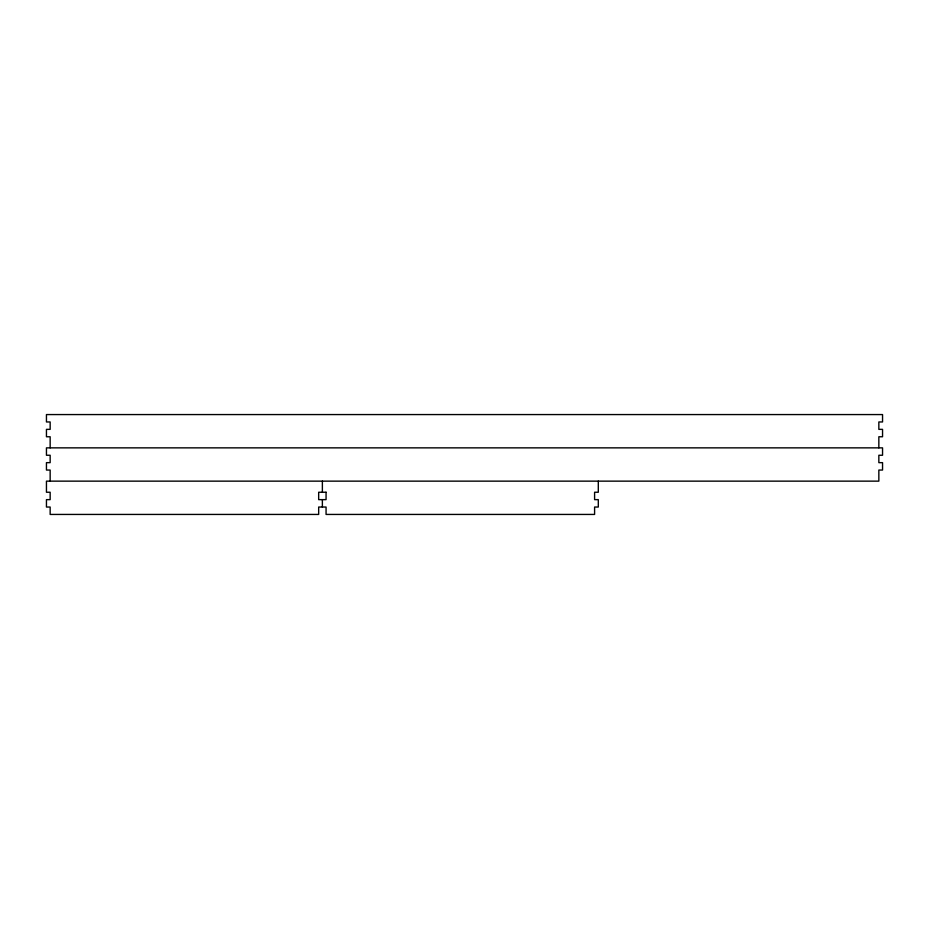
<?xml version="1.0" encoding="UTF-8"?>
<svg xmlns="http://www.w3.org/2000/svg" width="929" height="929" viewBox="0 0 929 929"><rect width="100%" height="100%" fill="white"/><g stroke="black" fill="none" stroke-linecap="round" stroke-linejoin="round"><path stroke-width="1.39" d="M878.846 447.859L878.846 436.758L882.55 436.758L882.55 429.361L878.846 429.361L878.846 421.963L882.55 421.963L882.55 414.566L46.45 414.566L46.45 421.963L50.154 421.963L50.154 429.361L46.45 429.361L46.45 436.758L50.154 436.758L50.154 447.859M598.299 481.141L598.299 492.242L594.595 492.242L594.595 499.639L598.299 499.639L598.299 507.037L594.595 507.037L594.595 514.434L326.067 514.434L326.067 507.037L318.67 507.037L318.67 514.434L50.154 514.434L50.154 507.037L46.45 507.037L46.45 499.639L50.154 499.639L50.154 492.242L46.45 492.242L46.45 481.141L878.846 481.141L878.846 470.051L882.55 470.051L882.55 462.654L878.846 462.654L878.846 455.256L882.55 455.256L882.55 447.859L46.45 447.859L46.45 455.256L50.154 455.256L50.154 462.654L46.45 462.654L46.45 470.051L50.154 470.051L50.154 481.141M322.375 481.141L322.375 492.242M322.375 499.639L322.375 507.037M326.067 492.242L318.67 492.242L318.67 499.639L326.067 499.639L326.067 492.242"/></g></svg>
